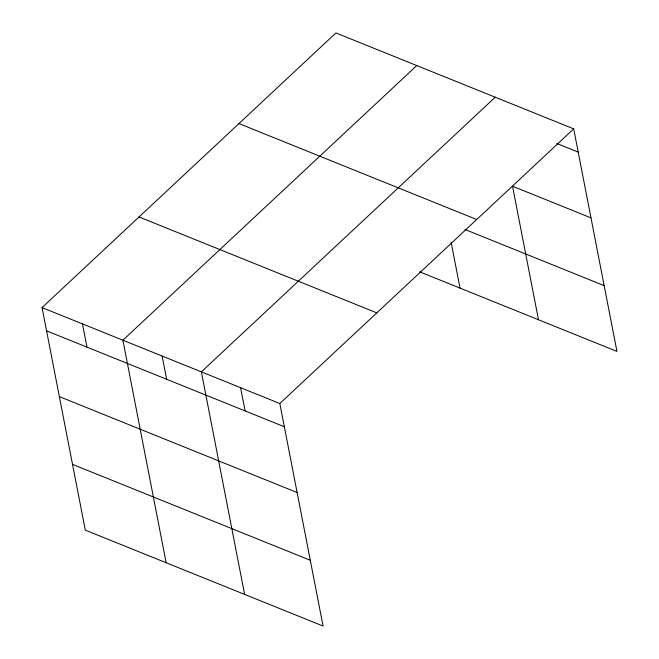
<?xml version="1.0" encoding="UTF-8"?>
<svg xmlns="http://www.w3.org/2000/svg" width="659" height="659" viewBox="0 0 659 659"><rect width="100%" height="100%" fill="white"/><g stroke="black" fill="none" stroke-linecap="round" stroke-linejoin="round"><path stroke-width="0.99" d="M42.052 307.596L279.82 403.514L323.075 626.05L85.308 530.133L42.052 307.596L335.925 32.95L573.692 128.867L616.948 351.404L419.602 271.796M416.768 65.562L122.895 340.209L166.15 562.745M495.23 97.219L201.357 371.857L244.613 594.393M279.82 403.514L573.692 128.867M556.723 143.44L578.215 152.105M590.999 217.874L512.529 186.225L538.485 319.755M238.945 123.579L476.712 219.505M464.982 229.489L604.163 285.635M139.024 216.959L376.8 312.877M46.567 330.834L284.334 426.752M59.351 396.603L297.118 492.52M72.523 464.364L310.29 560.282M451.11 242.265L460.023 288.098M240.584 387.69L245.107 410.928M162.122 356.033L166.645 379.271M82.474 323.898L86.988 347.136"/></g></svg>
